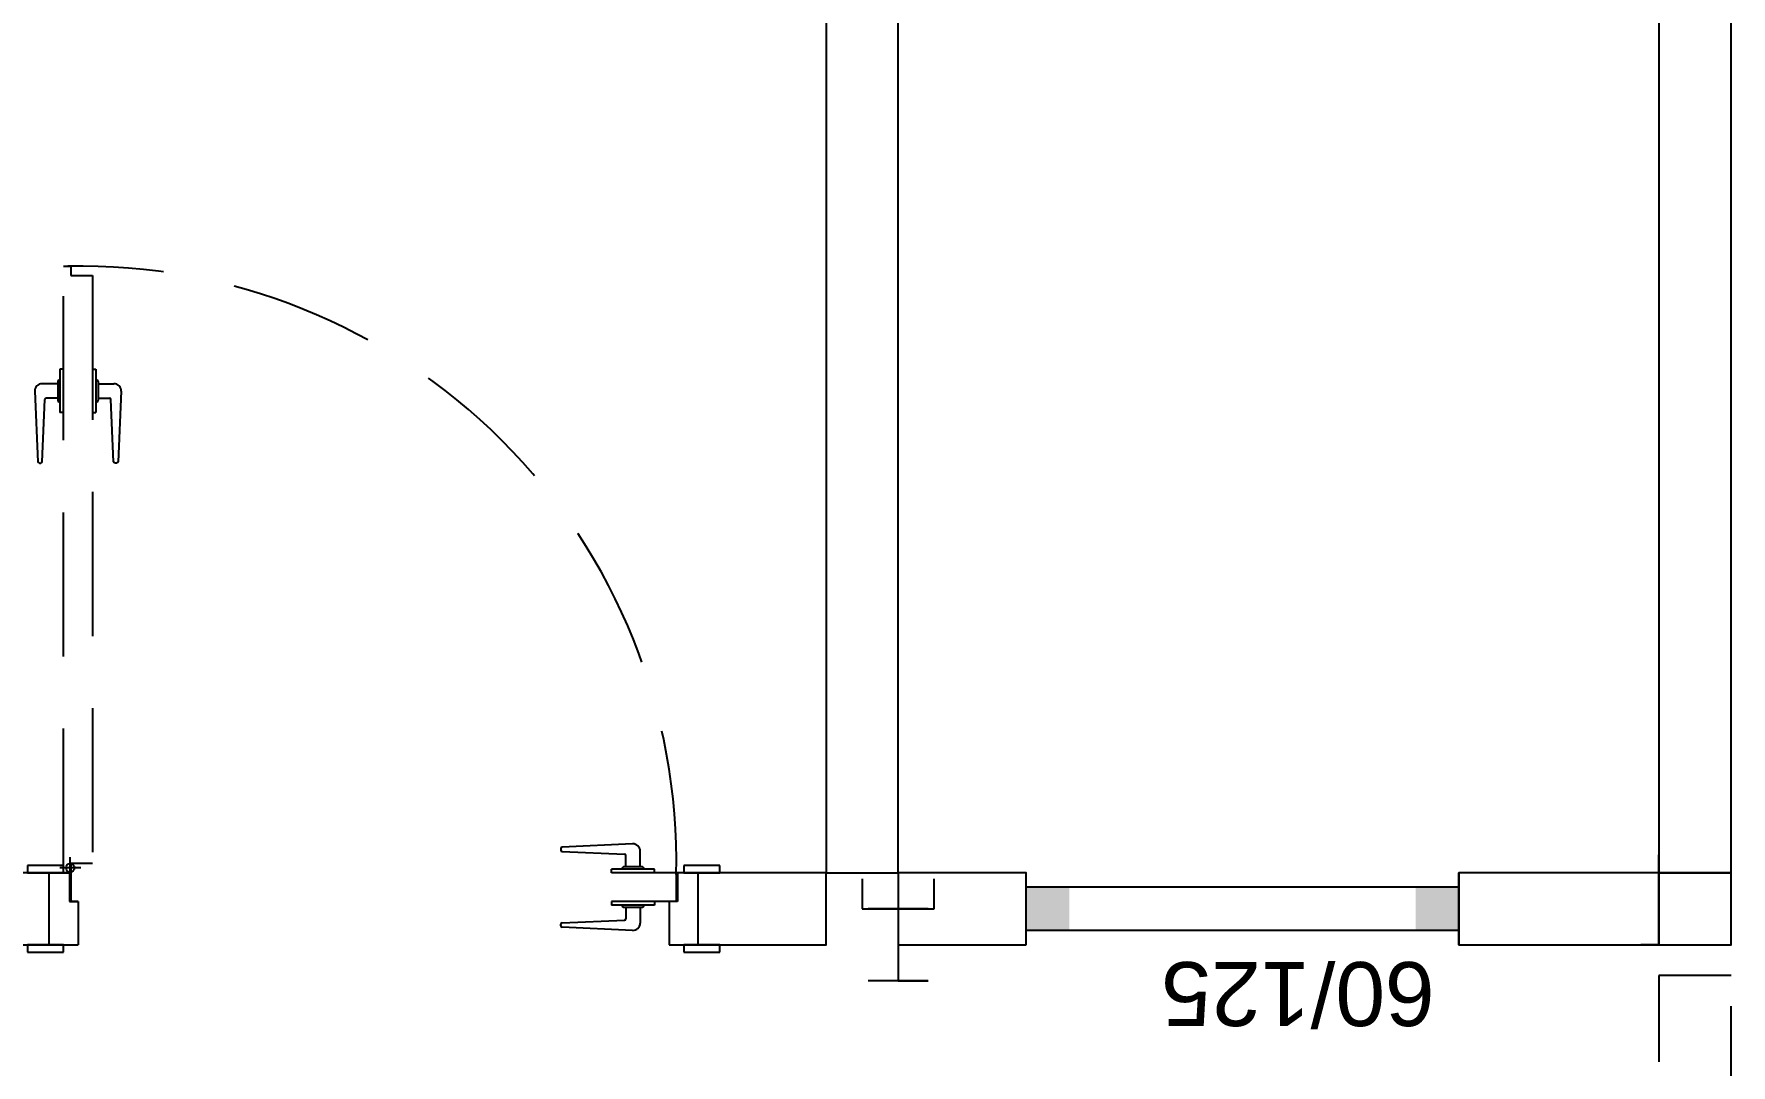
# Model space of a CAD drawing. Header units: centimetres. Extents: x -71 to 5571, y -2315 to 960.
# Drawn here: x 3827.6 to 4063, y 113.8 to 256.9 of the extents above; entities that cross this region are included whole.
import ezdxf

# ---------------------------------------------------------------- set-up
doc = ezdxf.new("R2010")
doc.units = ezdxf.units.CM
doc.linetypes.add('DASHED2', pattern=[0.375, 0.25, -0.125])
doc.linetypes.add('VERANDA_KESIK', pattern=[30, 12, -18])
for name, color, linetype in [('DIS_DUVAR_100', 7, 'Continuous'), ('IC_DUVAR_100', 7, 'Continuous'), ('IC_UCLU_H_100', 3, 'Continuous'), ('KAPI-PLAN', 7, 'Continuous'), ('KOSE_PROFIL_100', 1, 'Continuous'), ('PENCERE', 10, 'Continuous'), ('VERANDA_PROFIL_100', 1, 'VERANDA_KESIK')]:
    doc.layers.add(name, color=color, linetype=linetype)
doc.layers.add('PANO', color=7, linetype='Continuous', lineweight=50)
doc.styles.add('ARIAL_TR', font='arial.ttf')

# ---------------------------------------------------------------- blocks, each defined once
blk = doc.blocks.new("100'LÜK 125'LİK PANO")
blk.add_lwpolyline([(0, 0), (10, 0), (10, 125.5), (0, 125.5)], close=True)
blk = doc.blocks.new('100X100 DIŞ KÖŞE DİREĞİ')
at = {"color": 1}
for p, q in [((10, 12.5), (12.5, 12.5)), ((0, 2.5), (0, 0)), ((10, 2.5), (10, 0)), ((10, 2.5), (12.5, 2.5))]:
    blk.add_line(p, q, dxfattribs=at)
blk.add_lwpolyline([(0, 2.5), (10, 2.5), (10, 12.5), (0, 12.5)], close=True, dxfattribs=at)
blk = doc.blocks.new("100'LÜK 125'LİK KAPILI PANO(90'LIK) [SOL]")
at = {"color": 1, "lineweight": 25}
for p, q in [((18.94, 77.84), (16.74, 77.84)), ((18.94, 78.14), (18.94, 75.54)), ((19.14, 78.34), (19.24, 78.34)), ((19.24, 79.84), (19.24, 73.84)), ((19.74, 79.84), (19.24, 79.84)), ((23.74, 79.84), (24.24, 79.84)), ((24.24, 79.84), (24.24, 73.84)), ((24.34, 78.34), (24.24, 78.34)), ((24.54, 78.14), (24.54, 75.54)), ((24.54, 77.84), (26.74, 77.84)), ((15.74, 76.79), (16.19, 67.03)), ((16.8, 67.03), (17.17, 75.65)), ((18.94, 75.84), (17.37, 75.84)), ((19.14, 75.34), (19.24, 75.34)), ((24.34, 75.34), (24.24, 75.34)), ((24.54, 75.84), (26.12, 75.84)), ((26.68, 67.03), (26.32, 75.65)), ((27.74, 76.79), (27.3, 67.03)), ((19.74, 73.84), (19.24, 73.84)), ((23.74, 73.84), (24.24, 73.84)), ((16.39, 66.84), (16.6, 66.84)), ((27.1, 66.84), (26.88, 66.84))]:
    blk.add_line(p, q, dxfattribs=at)
at = {"lineweight": 25}
for p, q in [((20.68, 9.59), (20.68, 12.14)), ((88.72, 13.36), (88.72, 13.14)), ((98.67, 14), (88.91, 13.56)), ((88.91, 12.94), (97.53, 12.58)), ((97.72, 10.8), (97.72, 12.38)), ((99.72, 10.8), (99.72, 13)), ((14.74, 11), (14.74, 10)), ((19.75, 11), (14.75, 11)), ((14.75, 10), (19.75, 10)), ((17.75, 10), (20.59, 10)), ((22.14, 10.68), (19.22, 10.68)), ((19.74, 10), (19.74, 11)), ((20.59, 10), (20.59, 6)), ((20.78, 6), (20.78, 10)), ((101.72, 10.5), (95.72, 10.5)), ((95.72, 10), (95.72, 10.5)), ((101.72, 10), (95.72, 10)), ((97.22, 10.6), (97.22, 10.5)), ((100.02, 10.8), (97.42, 10.8)), ((100.22, 10.6), (100.22, 10.5)), ((101.72, 10), (101.72, 10.5)), ((104.72, 10), (104.72, 6)), ((107.75, 10), (104.91, 10)), ((104.91, 10), (104.91, 6)), ((110.75, 11), (105.75, 11)), ((105.75, 11), (105.75, 10)), ((105.75, 10), (110.75, 10)), ((110.75, 10), (110.75, 11)), ((20.59, 6), (21.75, 6)), ((21.75, 6), (21.75, 0)), ((95.72, 6), (95.72, 5.5)), ((101.72, 6), (95.72, 6)), ((101.72, 5.5), (95.72, 5.5)), ((97.22, 5.4), (97.22, 5.5)), ((100.02, 5.2), (97.42, 5.2)), ((97.72, 5.2), (97.72, 3.62)), ((99.72, 5.2), (99.72, 3)), ((100.22, 5.4), (100.22, 5.5)), ((101.72, 6), (101.72, 5.5)), ((104.91, 6), (103.75, 6)), ((103.75, 6), (103.75, 0)), ((88.72, 2.64), (88.72, 2.86)), ((88.91, 3.06), (97.53, 3.42)), ((98.67, 2), (88.91, 2.44)), ((19.75, 0), (14.75, 0)), ((14.75, 0), (14.75, -1)), ((19.75, -1), (19.75, 0)), ((110.75, 0), (105.75, 0)), ((105.75, 0), (105.75, -1)), ((110.75, -1), (110.75, 0)), ((14.75, -1), (19.75, -1)), ((105.75, -1), (110.75, -1))]:
    blk.add_line(p, q, dxfattribs=at)
blk.add_circle((20.68, 10.68), 0.583, dxfattribs=at)
at = {"color": 1, "linetype": 'DASHED2', "lineweight": 25, "ltscale": 80}
blk.add_arc((22.15, 11.57), 82.58, -1.243, 91.2465, dxfattribs=at)
at = {"color": 1, "lineweight": 25}
for centre, radius, start, end in [((16.74, 76.84), 1, 90, -177.3974), ((19.14, 78.14), 0.2, 90, 180), ((24.34, 78.14), 0.2, 0, 90), ((26.74, 76.84), 1, -2.6026, 90), ((17.37, 75.64), 0.2, 90, 177.5839), ((19.14, 75.54), 0.2, 180, -90), ((24.34, 75.54), 0.2, -90, 0), ((26.12, 75.64), 0.2, 2.4161, 90), ((16.39, 67.04), 0.2, -177.3974, -90), ((16.6, 67.04), 0.2, -90, -2.6026), ((26.88, 67.04), 0.2, -177.3974, -90), ((27.1, 67.04), 0.2, -90, -2.6026)]:
    blk.add_arc(centre, radius, start, end, dxfattribs=at)
at = {"lineweight": 25}
for centre, radius, start, end in [((88.92, 13.36), 0.2, 92.6026, 180), ((88.92, 13.14), 0.2, 180, -92.6026), ((97.52, 12.38), 0.2, 0, 87.5839), ((98.72, 13), 1, 0, 92.6026), ((97.42, 10.6), 0.2, 90, 180), ((100.02, 10.6), 0.2, 0, 90), ((97.42, 5.4), 0.2, 180, -90), ((100.02, 5.4), 0.2, -90, 0), ((88.92, 2.86), 0.2, 92.6026, 180), ((88.92, 2.64), 0.2, 180, -92.6026), ((97.52, 3.62), 0.2, -87.5839, 0), ((98.72, 3), 1, -92.6026, 0)]:
    blk.add_arc(centre, radius, start, end, dxfattribs=at)
at = {"layer": 'KAPI-PLAN', "color": 1, "linetype": 'DASHED2', "lineweight": 25, "ltscale": 80}
for p, q in [((19.74, 10), (19.74, 94.14)), ((19.74, 94.14), (20.74, 94.14)), ((20.74, 94.14), (20.74, 92.84)), ((20.74, 92.84), (23.74, 92.84)), ((23.74, 92.84), (23.74, 11.3)), ((20.74, 10), (19.74, 10)), ((20.74, 11.3), (20.74, 10)), ((23.74, 11.3), (20.74, 11.3))]:
    blk.add_line(p, q, dxfattribs=at)
at = {"layer": 'PANO', "lineweight": 25, "ltscale": 100}
for p, q in [((17.75, 0), (17.75, 10)), ((104.72, 10), (95.72, 10)), ((107.75, 0), (107.75, 10)), ((21.75, 6), (20.78, 6)), ((104.72, 6), (95.72, 6))]:
    blk.add_line(p, q, dxfattribs=at)
for points in [[(20.78, 10), (0, 10), (0, 0), (21.75, 0)], [(125.5, 10), (95.72, 10)], [(103.75, 0), (125.5, 0), (125.5, 10)]]:
    blk.add_lwpolyline(points, dxfattribs=at)
blk = doc.blocks.new('kaynak-pencere-60x125')
at = {"layer": 'PENCERE', "color": 1}
for p, q in [((53375.86, 7992.28), (53385.86, 7992.28)), ((53377.86, 7932.28), (53377.86, 7992.28)), ((53383.86, 7932.28), (53383.86, 7992.28)), ((53375.86, 7932.28), (53385.86, 7932.28))]:
    blk.add_line(p, q, dxfattribs=at)
for points in [[(53377.86, 7992.28), (53377.86, 7986.28), (53383.86, 7992.28), (53383.86, 7986.28)], [(53377.86, 7932.28), (53377.86, 7938.28), (53383.86, 7932.28), (53383.86, 7938.28)]]:
    blk.add_solid(points, dxfattribs=at)
at = {"layer": 'PENCERE', "color": 0, "lineweight": 25, "style": 'ARIAL_TR'}
blk.add_text('60/125', height=8.877, rotation=90, dxfattribs=at).set_placement((53373.47, 7935.61))
blk = doc.blocks.new('BOM_P04_PENCERE_600x1250')
at = {"layer": 'PENCERE'}
blk.add_blockref('kaynak-pencere-60x125', (0, 0), dxfattribs=at)
blk = doc.blocks.new("100'LÜK 105.5'LİK (60x125) PENCERELİ PANO")
for points in [[(0, 87.75), (10, 87.75), (10, 105.5), (0, 105.5)], [(0, 0), (10, 0), (10, 27.75), (0, 27.75)]]:
    blk.add_lwpolyline(points, close=True)
at = {"layer": 'PENCERE'}
blk.add_blockref('BOM_P04_PENCERE_600x1250', (-53375.862, -7904.528), dxfattribs=at)
blk = doc.blocks.new('100X100 3 LÜ H BAĞLANTI DİREĞİ')
for p, q in [((9.17, 5), (5, 5)), ((5, 5), (5, -5)), ((-5, -4.17), (-5, 4.17)), ((5, -4.17), (5, 4.17)), ((5, 0), (-5, 0)), ((-5, 0), (-5, -4.17)), ((5, -4.17), (5, 0)), ((5, -5), (9.17, -5))]:
    blk.add_line(p, q)
blk = doc.blocks.new("100'LÜK VERANDA PROFİLİ 166.25 (YAN)")
blk.add_lwpolyline([(0, 0), (10, 0), (10, 166.25), (0, 166.25)], close=True)

msp = doc.modelspace()

# ---------------------------------------------------------------- block references
at = {"layer": 'DIS_DUVAR_100'}
for name, p in [("100'LÜK 125'LİK PANO", (4053, 140.5)), ("100'LÜK 125'LİK KAPILI PANO(90'LIK) [SOL]", (3812, 130.5))]:
    msp.add_blockref(name, p, dxfattribs=at)
at = {"layer": 'DIS_DUVAR_100', "rotation": 90}
msp.add_blockref("100'LÜK 105.5'LİK (60x125) PENCERELİ PANO", (4053, 130.5), dxfattribs=at)
at = {"layer": 'IC_DUVAR_100'}
msp.add_blockref("100'LÜK 125'LİK PANO", (3937.5, 140.5), dxfattribs=at)
at = {"layer": 'IC_UCLU_H_100', "rotation": 90}
msp.add_blockref('100X100 3 LÜ H BAĞLANTI DİREĞİ', (3947.5, 130.5), dxfattribs=at)
at = {"layer": 'KOSE_PROFIL_100', "xscale": -1, "yscale": -1}
msp.add_blockref('100X100 DIŞ KÖŞE DİREĞİ', (4063, 143), dxfattribs=at)
at = {"layer": 'VERANDA_PROFIL_100'}
msp.add_blockref("100'LÜK VERANDA PROFİLİ 166.25 (YAN)", (4053, -40), dxfattribs=at)

doc.saveas('drawing.dxf')
